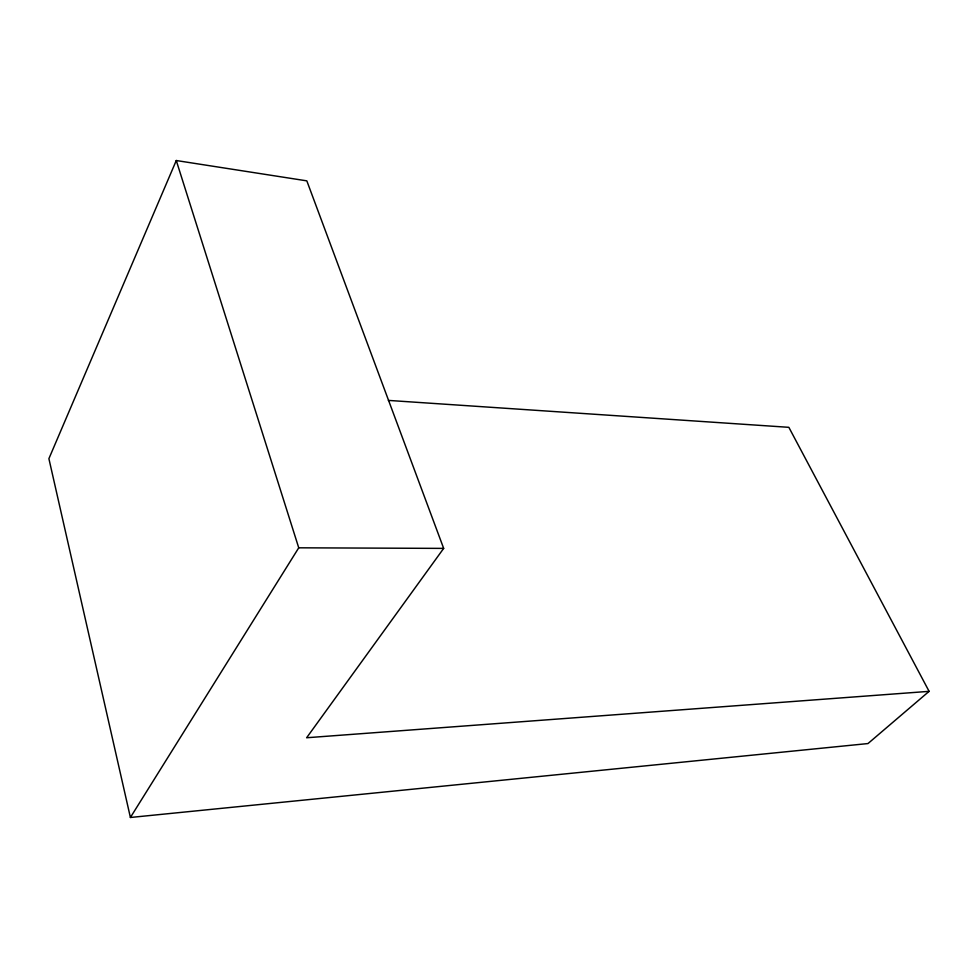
<?xml version="1.0" encoding="UTF-8"?>
<svg xmlns="http://www.w3.org/2000/svg" width="978" height="978" viewBox="0 0 978 978"><rect width="100%" height="100%" fill="white"/><g stroke="black" fill="none" stroke-linecap="round" stroke-linejoin="round"><path stroke-width="1.47" d="M929.1 691.348L306.627 737.754L443.67 548.389L306.823 180.857L176.272 160.526L48.9 458.67L130.404 817.474L867.975 743.561L929.1 691.348L788.855 427.325L388.376 400.405M130.404 817.474L298.742 547.814L176.272 160.526M298.742 547.814L443.67 548.389"/></g></svg>
